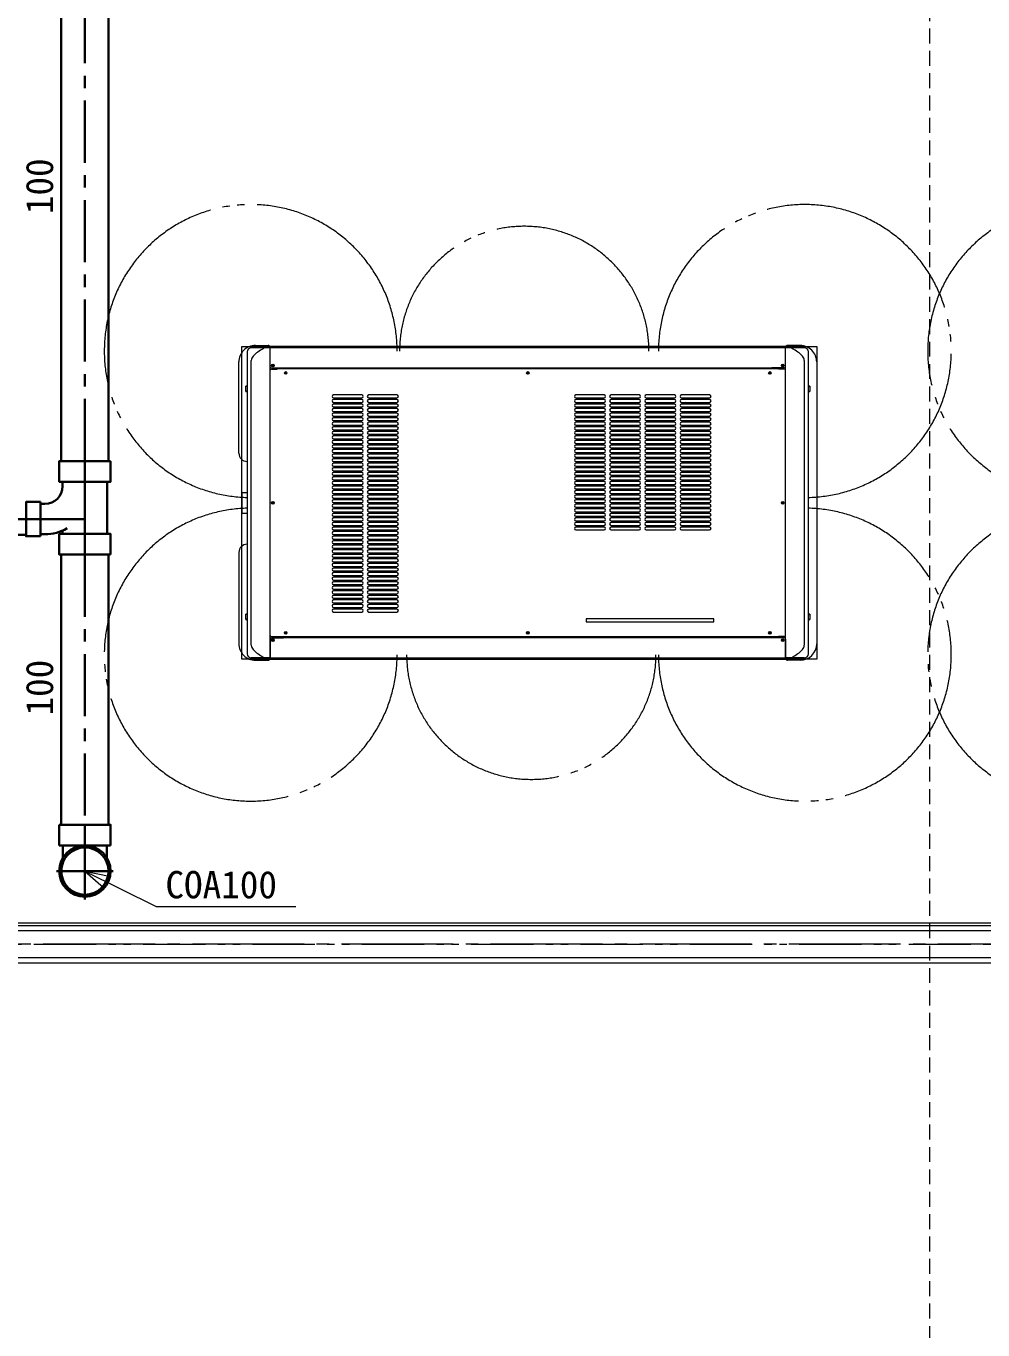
# Model space of a CAD drawing. Units: millimetres at full size, sheet at 1:30. Extents: x -16828 to 149130, y 47892 to 100313.
# Drawn here: x 21828 to 24139, y 51814 to 54962 of the extents above; entities that cross this region are included whole.
import ezdxf
from ezdxf.enums import TextEntityAlignment as Align

# ---------------------------------------------------------------- set-up
doc = ezdxf.new("R2010")
doc.units = ezdxf.units.MM
doc.header["$LTSCALE"] = 30
for name, pattern in [('CHAIN1', [8, 5, -1, 1, -1]), ('CHAIN2', [12, 9, -1, 1, -1]), ('DASHED1', [1.8, 1.2, -0.6]), ('DOUBLE_CHAIN1', [8.8, 5, -1, 0.6, -0.6, 0.6, -1]), ('LONG_DOUBLE_CHAIN', [21.8, 18, -1, 0.6, -0.6, 0.6, -1])]:
    doc.linetypes.add(name, pattern=pattern)
for name, color, linetype, lineweight in [('0-1', 7, 'Continuous', 15), ('2-2_間仕切り芯', 7, 'DOUBLE_CHAIN1', 15), ('2-3_間仕切り', 7, 'Continuous', 15), ('3-0_AIHO08-壁芯', 7, 'CHAIN2', 15), ('3-E_AIHO48-厨房機器既設品', 7, 'Continuous', 15), ('9-6_無題7', 7, 'Continuous', 15), ('9-9_配管－汚水１：硬質塩ビ管（ＤＶ）', 2, 'Continuous', 30)]:
    doc.layers.add(name, color=color, linetype=linetype, lineweight=lineweight)
doc.styles.add('ＭＳ ゴシック', font='')
doc.styles.get('ＭＳ ゴシック').set_extended_font_data('MS Gothic')

msp = doc.modelspace()

# ---------------------------------------------------------------- linework, layer by layer
at = {"layer": '0-1', "linetype": 'DASHED1'}
msp.add_line((24009.96, 55225.86), (24009.96, 51225.86), dxfattribs=at)
at = {"layer": '2-2_間仕切り芯'}
msp.add_line((-1120.67, 52745.86), (29227.98, 52745.86), dxfattribs=at)
at = {"layer": '2-3_間仕切り'}
for p, q in [((18554.96, 52790.86), (28214.96, 52790.86)), ((18560.96, 52796.86), (28208.96, 52796.86)), ((18542.46, 52778.36), (28227.46, 52778.36)), ((13539.96, 52713.36), (28292.46, 52713.36)), ((13539.96, 52700.86), (28304.96, 52700.86))]:
    msp.add_line(p, q, dxfattribs=at)
at = {"layer": '3-0_AIHO08-壁芯'}
msp.add_line((28259.96, 52745.86), (-115.04, 52745.86), dxfattribs=at)
at = {"layer": '3-E_AIHO48-厨房機器既設品'}
for p, q in [((22417.28, 54185.36), (22372.28, 54185.36)), ((22382.28, 54190.86), (22412.77, 54190.86)), ((22416.48, 54189.4), (22415.54, 54190.02)), ((22417.28, 54187.9), (22417.28, 54185.36)), ((23157.78, 54187.86), (22417.28, 54187.86)), ((22417.28, 54185.36), (22417.28, 53436.36)), ((22417.78, 54184.86), (22417.28, 54184.86)), ((22417.28, 54184.36), (22417.78, 54184.36)), ((22417.78, 54139.56), (22417.78, 54185.36)), ((23661.78, 54185.36), (22417.78, 54185.36)), ((23064.78, 54186.86), (23014.78, 54186.86)), ((23061.48, 54186.36), (23052.08, 54186.36)), ((23052.08, 54185.36), (23052.08, 54186.36)), ((23061.48, 54185.36), (23061.48, 54186.36)), ((23090.48, 54186.36), (23081.08, 54186.36)), ((23081.08, 54185.36), (23081.08, 54186.36)), ((23090.48, 54185.36), (23090.48, 54186.36)), ((23167.78, 54188.36), (23157.78, 54188.36)), ((23157.78, 54185.36), (23157.78, 54188.36)), ((23167.78, 54185.36), (23167.78, 54188.36)), ((23662.28, 54187.86), (23167.78, 54187.86)), ((23263.28, 54186.36), (23192.28, 54186.36)), ((23192.28, 54186.36), (23192.28, 54185.36)), ((23263.28, 54186.36), (23263.28, 54185.36)), ((23661.78, 54139.56), (23661.78, 54185.36)), ((23661.78, 54184.86), (23662.28, 54184.86)), ((23661.78, 54184.36), (23662.28, 54184.36)), ((23662.28, 54185.36), (23662.28, 54187.9)), ((23662.28, 53436.36), (23662.28, 54185.36)), ((23707.28, 54185.36), (23662.28, 54185.36)), ((23664.02, 54190.02), (23663.08, 54189.4)), ((23697.28, 54190.86), (23666.8, 54190.86)), ((23717.28, 53446.36), (23717.28, 54175.36)), ((22342.28, 53930.86), (22342.28, 54150.86)), ((22372.28, 53467.22), (22372.28, 54154.5)), ((22420.78, 54136.56), (22450.28, 54136.56)), ((22432.28, 54136.56), (22432.28, 54133.76)), ((23644.78, 54134.36), (22434.78, 54134.36)), ((22434.78, 54134.36), (22434.78, 54133.76)), ((22450.28, 54134.36), (22450.28, 54136.56)), ((23629.28, 54135.76), (22450.28, 54135.76)), ((23658.78, 54136.56), (23629.28, 54136.56)), ((23629.28, 54134.36), (23629.28, 54136.56)), ((23644.78, 54134.36), (23644.78, 54133.76)), ((23647.28, 54133.76), (23647.28, 54136.56)), ((23707.28, 54154.5), (23707.28, 53467.22)), ((23737.28, 54150.86), (23737.28, 53470.86)), ((22417.28, 54119.61), (22417.78, 54119.61)), ((22417.78, 53490.96), (22417.78, 54130.76)), ((22420.78, 54133.76), (22434.78, 54133.76)), ((23658.78, 54133.76), (23644.78, 54133.76)), ((23661.78, 53490.96), (23661.78, 54130.76)), ((23662.28, 54119.61), (23661.78, 54119.61)), ((22362.28, 54093.67), (22359.08, 54092.81)), ((22359.08, 54079.31), (22359.08, 54092.81)), ((22362.28, 54092.17), (22359.08, 54090.83)), ((22362.28, 54079.95), (22359.08, 54081.29)), ((22359.08, 54079.31), (22362.28, 54078.45)), ((22417.28, 54099.61), (22417.78, 54099.61)), ((22638.78, 54071.36), (22570.78, 54071.36)), ((22723.78, 54071.36), (22655.78, 54071.36)), ((23223.78, 54071.36), (23155.78, 54071.36)), ((23308.78, 54071.36), (23240.78, 54071.36)), ((23393.78, 54071.36), (23325.78, 54071.36)), ((23478.78, 54071.36), (23410.78, 54071.36)), ((23662.28, 54099.61), (23661.78, 54099.61)), ((23720.48, 54092.81), (23717.28, 54093.67)), ((23717.28, 54092.17), (23720.48, 54090.83)), ((23717.28, 54079.95), (23720.48, 54081.29)), ((23717.28, 54078.45), (23720.48, 54079.31)), ((23720.48, 54092.81), (23720.48, 54079.31)), ((22570.78, 54064.36), (22638.78, 54064.36)), ((22638.78, 54060.36), (22570.78, 54060.36)), ((22570.78, 54053.36), (22638.78, 54053.36)), ((22638.78, 54049.36), (22570.78, 54049.36)), ((22570.78, 54042.36), (22638.78, 54042.36)), ((22655.78, 54064.36), (22723.78, 54064.36)), ((22723.78, 54060.36), (22655.78, 54060.36)), ((22655.78, 54053.36), (22723.78, 54053.36)), ((22723.78, 54049.36), (22655.78, 54049.36)), ((22655.78, 54042.36), (22723.78, 54042.36)), ((23155.78, 54064.36), (23223.78, 54064.36)), ((23223.78, 54060.36), (23155.78, 54060.36)), ((23155.78, 54053.36), (23223.78, 54053.36)), ((23223.78, 54049.36), (23155.78, 54049.36)), ((23155.78, 54042.36), (23223.78, 54042.36)), ((23240.78, 54064.36), (23308.78, 54064.36)), ((23308.78, 54060.36), (23240.78, 54060.36)), ((23240.78, 54053.36), (23308.78, 54053.36)), ((23308.78, 54049.36), (23240.78, 54049.36)), ((23240.78, 54042.36), (23308.78, 54042.36)), ((23325.78, 54064.36), (23393.78, 54064.36)), ((23393.78, 54060.36), (23325.78, 54060.36)), ((23325.78, 54053.36), (23393.78, 54053.36)), ((23393.78, 54049.36), (23325.78, 54049.36)), ((23325.78, 54042.36), (23393.78, 54042.36)), ((23410.78, 54064.36), (23478.78, 54064.36)), ((23478.78, 54060.36), (23410.78, 54060.36)), ((23410.78, 54053.36), (23478.78, 54053.36)), ((23478.78, 54049.36), (23410.78, 54049.36)), ((23410.78, 54042.36), (23478.78, 54042.36)), ((23420.78, 54056.26), (23420.68, 54056.26)), ((22638.78, 54038.36), (22570.78, 54038.36)), ((22570.78, 54031.36), (22638.78, 54031.36)), ((22638.78, 54027.36), (22570.78, 54027.36)), ((22570.78, 54020.36), (22638.78, 54020.36)), ((22638.78, 54016.36), (22570.78, 54016.36)), ((22570.78, 54009.36), (22638.78, 54009.36)), ((22723.78, 54038.36), (22655.78, 54038.36)), ((22655.78, 54031.36), (22723.78, 54031.36)), ((22723.78, 54027.36), (22655.78, 54027.36)), ((22655.78, 54020.36), (22723.78, 54020.36)), ((22723.78, 54016.36), (22655.78, 54016.36)), ((22655.78, 54009.36), (22723.78, 54009.36)), ((23223.78, 54038.36), (23155.78, 54038.36)), ((23155.78, 54031.36), (23223.78, 54031.36)), ((23223.78, 54027.36), (23155.78, 54027.36)), ((23155.78, 54020.36), (23223.78, 54020.36)), ((23223.78, 54016.36), (23155.78, 54016.36)), ((23155.78, 54009.36), (23223.78, 54009.36)), ((23308.78, 54038.36), (23240.78, 54038.36)), ((23240.78, 54031.36), (23308.78, 54031.36)), ((23308.78, 54027.36), (23240.78, 54027.36)), ((23240.78, 54020.36), (23308.78, 54020.36)), ((23308.78, 54016.36), (23240.78, 54016.36)), ((23240.78, 54009.36), (23308.78, 54009.36)), ((23393.78, 54038.36), (23325.78, 54038.36)), ((23325.78, 54031.36), (23393.78, 54031.36)), ((23393.78, 54027.36), (23325.78, 54027.36)), ((23325.78, 54020.36), (23393.78, 54020.36)), ((23393.78, 54016.36), (23325.78, 54016.36)), ((23325.78, 54009.36), (23393.78, 54009.36)), ((23478.78, 54038.36), (23410.78, 54038.36)), ((23410.78, 54031.36), (23478.78, 54031.36)), ((23478.78, 54027.36), (23410.78, 54027.36)), ((23410.78, 54020.36), (23478.78, 54020.36)), ((23478.78, 54016.36), (23410.78, 54016.36)), ((23410.78, 54009.36), (23478.78, 54009.36)), ((22638.78, 54005.36), (22570.78, 54005.36)), ((22570.78, 53998.36), (22638.78, 53998.36)), ((22638.78, 53994.36), (22570.78, 53994.36)), ((22570.78, 53987.36), (22638.78, 53987.36)), ((22638.78, 53983.36), (22570.78, 53983.36)), ((22723.78, 54005.36), (22655.78, 54005.36)), ((22655.78, 53998.36), (22723.78, 53998.36)), ((22723.78, 53994.36), (22655.78, 53994.36)), ((22655.78, 53987.36), (22723.78, 53987.36)), ((22723.78, 53983.36), (22655.78, 53983.36)), ((23223.78, 54005.36), (23155.78, 54005.36)), ((23155.78, 53998.36), (23223.78, 53998.36)), ((23223.78, 53994.36), (23155.78, 53994.36)), ((23155.78, 53987.36), (23223.78, 53987.36)), ((23223.78, 53983.36), (23155.78, 53983.36)), ((23308.78, 54005.36), (23240.78, 54005.36)), ((23240.78, 53998.36), (23308.78, 53998.36)), ((23308.78, 53994.36), (23240.78, 53994.36)), ((23240.78, 53987.36), (23308.78, 53987.36)), ((23308.78, 53983.36), (23240.78, 53983.36)), ((23393.78, 54005.36), (23325.78, 54005.36)), ((23325.78, 53998.36), (23393.78, 53998.36)), ((23393.78, 53994.36), (23325.78, 53994.36)), ((23325.78, 53987.36), (23393.78, 53987.36)), ((23393.78, 53983.36), (23325.78, 53983.36)), ((23478.78, 54005.36), (23410.78, 54005.36)), ((23410.78, 53998.36), (23478.78, 53998.36)), ((23478.78, 53994.36), (23410.78, 53994.36)), ((23410.78, 53987.36), (23478.78, 53987.36)), ((23478.78, 53983.36), (23410.78, 53983.36)), ((22570.78, 53976.36), (22638.78, 53976.36)), ((22638.78, 53972.36), (22570.78, 53972.36)), ((22570.78, 53965.36), (22638.78, 53965.36)), ((22638.78, 53961.36), (22570.78, 53961.36)), ((22570.78, 53954.36), (22638.78, 53954.36)), ((22638.78, 53950.36), (22570.78, 53950.36)), ((22655.78, 53976.36), (22723.78, 53976.36)), ((22723.78, 53972.36), (22655.78, 53972.36)), ((22655.78, 53965.36), (22723.78, 53965.36)), ((22723.78, 53961.36), (22655.78, 53961.36)), ((22655.78, 53954.36), (22723.78, 53954.36)), ((22723.78, 53950.36), (22655.78, 53950.36)), ((23155.78, 53976.36), (23223.78, 53976.36)), ((23223.78, 53972.36), (23155.78, 53972.36)), ((23155.78, 53965.36), (23223.78, 53965.36)), ((23223.78, 53961.36), (23155.78, 53961.36)), ((23155.78, 53954.36), (23223.78, 53954.36)), ((23223.78, 53950.36), (23155.78, 53950.36)), ((23240.78, 53976.36), (23308.78, 53976.36)), ((23308.78, 53972.36), (23240.78, 53972.36)), ((23240.78, 53965.36), (23308.78, 53965.36)), ((23308.78, 53961.36), (23240.78, 53961.36)), ((23240.78, 53954.36), (23308.78, 53954.36)), ((23308.78, 53950.36), (23240.78, 53950.36)), ((23325.78, 53976.36), (23393.78, 53976.36)), ((23393.78, 53972.36), (23325.78, 53972.36)), ((23325.78, 53965.36), (23393.78, 53965.36)), ((23393.78, 53961.36), (23325.78, 53961.36)), ((23325.78, 53954.36), (23393.78, 53954.36)), ((23393.78, 53950.36), (23325.78, 53950.36)), ((23410.78, 53976.36), (23478.78, 53976.36)), ((23478.78, 53972.36), (23410.78, 53972.36)), ((23410.78, 53965.36), (23478.78, 53965.36)), ((23478.78, 53961.36), (23410.78, 53961.36)), ((23410.78, 53954.36), (23478.78, 53954.36)), ((23478.78, 53950.36), (23410.78, 53950.36)), ((22570.78, 53943.36), (22638.78, 53943.36)), ((22638.78, 53939.36), (22570.78, 53939.36)), ((22570.78, 53932.36), (22638.78, 53932.36)), ((22638.78, 53928.36), (22570.78, 53928.36)), ((22570.78, 53921.36), (22638.78, 53921.36)), ((22638.78, 53917.36), (22570.78, 53917.36)), ((22655.78, 53943.36), (22723.78, 53943.36)), ((22723.78, 53939.36), (22655.78, 53939.36)), ((22655.78, 53932.36), (22723.78, 53932.36)), ((22723.78, 53928.36), (22655.78, 53928.36)), ((22655.78, 53921.36), (22723.78, 53921.36)), ((22723.78, 53917.36), (22655.78, 53917.36)), ((23155.78, 53943.36), (23223.78, 53943.36)), ((23223.78, 53939.36), (23155.78, 53939.36)), ((23155.78, 53932.36), (23223.78, 53932.36)), ((23223.78, 53928.36), (23155.78, 53928.36)), ((23155.78, 53921.36), (23223.78, 53921.36)), ((23223.78, 53917.36), (23155.78, 53917.36)), ((23240.78, 53943.36), (23308.78, 53943.36)), ((23308.78, 53939.36), (23240.78, 53939.36)), ((23240.78, 53932.36), (23308.78, 53932.36)), ((23308.78, 53928.36), (23240.78, 53928.36)), ((23240.78, 53921.36), (23308.78, 53921.36)), ((23308.78, 53917.36), (23240.78, 53917.36)), ((23325.78, 53943.36), (23393.78, 53943.36)), ((23393.78, 53939.36), (23325.78, 53939.36)), ((23325.78, 53932.36), (23393.78, 53932.36)), ((23393.78, 53928.36), (23325.78, 53928.36)), ((23325.78, 53921.36), (23393.78, 53921.36)), ((23393.78, 53917.36), (23325.78, 53917.36)), ((23410.78, 53943.36), (23478.78, 53943.36)), ((23478.78, 53939.36), (23410.78, 53939.36)), ((23410.78, 53932.36), (23478.78, 53932.36)), ((23478.78, 53928.36), (23410.78, 53928.36)), ((23410.78, 53921.36), (23478.78, 53921.36)), ((23478.78, 53917.36), (23410.78, 53917.36)), ((22570.78, 53910.36), (22638.78, 53910.36)), ((22638.78, 53906.36), (22570.78, 53906.36)), ((22570.78, 53899.36), (22638.78, 53899.36)), ((22638.78, 53895.36), (22570.78, 53895.36)), ((22570.78, 53888.36), (22638.78, 53888.36)), ((22638.78, 53884.36), (22570.78, 53884.36)), ((22655.78, 53910.36), (22723.78, 53910.36)), ((22723.78, 53906.36), (22655.78, 53906.36)), ((22655.78, 53899.36), (22723.78, 53899.36)), ((22723.78, 53895.36), (22655.78, 53895.36)), ((22655.78, 53888.36), (22723.78, 53888.36)), ((22723.78, 53884.36), (22655.78, 53884.36)), ((23155.78, 53910.36), (23223.78, 53910.36)), ((23223.78, 53906.36), (23155.78, 53906.36)), ((23155.78, 53899.36), (23223.78, 53899.36)), ((23223.78, 53895.36), (23155.78, 53895.36)), ((23155.78, 53888.36), (23223.78, 53888.36)), ((23223.78, 53884.36), (23155.78, 53884.36)), ((23240.78, 53910.36), (23308.78, 53910.36)), ((23308.78, 53906.36), (23240.78, 53906.36)), ((23240.78, 53899.36), (23308.78, 53899.36)), ((23308.78, 53895.36), (23240.78, 53895.36)), ((23240.78, 53888.36), (23308.78, 53888.36)), ((23308.78, 53884.36), (23240.78, 53884.36)), ((23325.78, 53910.36), (23393.78, 53910.36)), ((23393.78, 53906.36), (23325.78, 53906.36)), ((23325.78, 53899.36), (23393.78, 53899.36)), ((23393.78, 53895.36), (23325.78, 53895.36)), ((23325.78, 53888.36), (23393.78, 53888.36)), ((23393.78, 53884.36), (23325.78, 53884.36)), ((23410.78, 53910.36), (23478.78, 53910.36)), ((23478.78, 53906.36), (23410.78, 53906.36)), ((23410.78, 53899.36), (23478.78, 53899.36)), ((23478.78, 53895.36), (23410.78, 53895.36)), ((23410.78, 53888.36), (23478.78, 53888.36)), ((23478.78, 53884.36), (23410.78, 53884.36)), ((22570.78, 53877.36), (22638.78, 53877.36)), ((22638.78, 53873.36), (22570.78, 53873.36)), ((22570.78, 53866.36), (22638.78, 53866.36)), ((22638.78, 53862.36), (22570.78, 53862.36)), ((22570.78, 53855.36), (22638.78, 53855.36)), ((22638.78, 53851.36), (22570.78, 53851.36)), ((22655.78, 53877.36), (22723.78, 53877.36)), ((22723.78, 53873.36), (22655.78, 53873.36)), ((22655.78, 53866.36), (22723.78, 53866.36)), ((22723.78, 53862.36), (22655.78, 53862.36)), ((22655.78, 53855.36), (22723.78, 53855.36)), ((22723.78, 53851.36), (22655.78, 53851.36)), ((23155.78, 53877.36), (23223.78, 53877.36)), ((23223.78, 53873.36), (23155.78, 53873.36)), ((23155.78, 53866.36), (23223.78, 53866.36)), ((23223.78, 53862.36), (23155.78, 53862.36)), ((23155.78, 53855.36), (23223.78, 53855.36)), ((23223.78, 53851.36), (23155.78, 53851.36)), ((23240.78, 53877.36), (23308.78, 53877.36)), ((23308.78, 53873.36), (23240.78, 53873.36)), ((23240.78, 53866.36), (23308.78, 53866.36)), ((23308.78, 53862.36), (23240.78, 53862.36)), ((23240.78, 53855.36), (23308.78, 53855.36)), ((23308.78, 53851.36), (23240.78, 53851.36)), ((23325.78, 53877.36), (23393.78, 53877.36)), ((23393.78, 53873.36), (23325.78, 53873.36)), ((23325.78, 53866.36), (23393.78, 53866.36)), ((23393.78, 53862.36), (23325.78, 53862.36)), ((23325.78, 53855.36), (23393.78, 53855.36)), ((23393.78, 53851.36), (23325.78, 53851.36)), ((23410.78, 53877.36), (23478.78, 53877.36)), ((23478.78, 53873.36), (23410.78, 53873.36)), ((23410.78, 53866.36), (23478.78, 53866.36)), ((23478.78, 53862.36), (23410.78, 53862.36)), ((23410.78, 53855.36), (23478.78, 53855.36)), ((23478.78, 53851.36), (23410.78, 53851.36)), ((22349.28, 53835.86), (22349.28, 53785.86)), ((22349.28, 53835.86), (22362.28, 53835.86)), ((22570.78, 53844.36), (22638.78, 53844.36)), ((22638.78, 53840.36), (22570.78, 53840.36)), ((22570.78, 53833.36), (22638.78, 53833.36)), ((22638.78, 53829.36), (22570.78, 53829.36)), ((22570.78, 53822.36), (22638.78, 53822.36)), ((22655.78, 53844.36), (22723.78, 53844.36)), ((22723.78, 53840.36), (22655.78, 53840.36)), ((22655.78, 53833.36), (22723.78, 53833.36)), ((22723.78, 53829.36), (22655.78, 53829.36)), ((22655.78, 53822.36), (22723.78, 53822.36)), ((23155.78, 53844.36), (23223.78, 53844.36)), ((23223.78, 53840.36), (23155.78, 53840.36)), ((23155.78, 53833.36), (23223.78, 53833.36)), ((23223.78, 53829.36), (23155.78, 53829.36)), ((23155.78, 53822.36), (23223.78, 53822.36)), ((23240.78, 53844.36), (23308.78, 53844.36)), ((23308.78, 53840.36), (23240.78, 53840.36)), ((23240.78, 53833.36), (23308.78, 53833.36)), ((23308.78, 53829.36), (23240.78, 53829.36)), ((23240.78, 53822.36), (23308.78, 53822.36)), ((23325.78, 53844.36), (23393.78, 53844.36)), ((23393.78, 53840.36), (23325.78, 53840.36)), ((23325.78, 53833.36), (23393.78, 53833.36)), ((23393.78, 53829.36), (23325.78, 53829.36)), ((23325.78, 53822.36), (23393.78, 53822.36)), ((23410.78, 53844.36), (23478.78, 53844.36)), ((23478.78, 53840.36), (23410.78, 53840.36)), ((23410.78, 53833.36), (23478.78, 53833.36)), ((23478.78, 53829.36), (23410.78, 53829.36)), ((23410.78, 53822.36), (23478.78, 53822.36)), ((22638.78, 53818.36), (22570.78, 53818.36)), ((22570.78, 53811.36), (22638.78, 53811.36)), ((22638.78, 53807.36), (22570.78, 53807.36)), ((22570.78, 53800.36), (22638.78, 53800.36)), ((22638.78, 53796.36), (22570.78, 53796.36)), ((22570.78, 53789.36), (22638.78, 53789.36)), ((22723.78, 53818.36), (22655.78, 53818.36)), ((22655.78, 53811.36), (22723.78, 53811.36)), ((22723.78, 53807.36), (22655.78, 53807.36)), ((22655.78, 53800.36), (22723.78, 53800.36)), ((22723.78, 53796.36), (22655.78, 53796.36)), ((22655.78, 53789.36), (22723.78, 53789.36)), ((23223.78, 53818.36), (23155.78, 53818.36)), ((23155.78, 53811.36), (23223.78, 53811.36)), ((23223.78, 53807.36), (23155.78, 53807.36)), ((23155.78, 53800.36), (23223.78, 53800.36)), ((23223.78, 53796.36), (23155.78, 53796.36)), ((23155.78, 53789.36), (23223.78, 53789.36)), ((23308.78, 53818.36), (23240.78, 53818.36)), ((23240.78, 53811.36), (23308.78, 53811.36)), ((23308.78, 53807.36), (23240.78, 53807.36)), ((23240.78, 53800.36), (23308.78, 53800.36)), ((23308.78, 53796.36), (23240.78, 53796.36)), ((23240.78, 53789.36), (23308.78, 53789.36)), ((23393.78, 53818.36), (23325.78, 53818.36)), ((23325.78, 53811.36), (23393.78, 53811.36)), ((23393.78, 53807.36), (23325.78, 53807.36)), ((23325.78, 53800.36), (23393.78, 53800.36)), ((23393.78, 53796.36), (23325.78, 53796.36)), ((23325.78, 53789.36), (23393.78, 53789.36)), ((23478.78, 53818.36), (23410.78, 53818.36)), ((23410.78, 53811.36), (23478.78, 53811.36)), ((23478.78, 53807.36), (23410.78, 53807.36)), ((23410.78, 53800.36), (23478.78, 53800.36)), ((23478.78, 53796.36), (23410.78, 53796.36)), ((23410.78, 53789.36), (23478.78, 53789.36)), ((22349.28, 53785.86), (22362.28, 53785.86)), ((22638.78, 53785.36), (22570.78, 53785.36)), ((22570.78, 53778.36), (22638.78, 53778.36)), ((22638.78, 53774.36), (22570.78, 53774.36)), ((22570.78, 53767.36), (22638.78, 53767.36)), ((22638.78, 53763.36), (22570.78, 53763.36)), ((22570.78, 53756.36), (22638.78, 53756.36)), ((22723.78, 53785.36), (22655.78, 53785.36)), ((22655.78, 53778.36), (22723.78, 53778.36)), ((22723.78, 53774.36), (22655.78, 53774.36)), ((22655.78, 53767.36), (22723.78, 53767.36)), ((22723.78, 53763.36), (22655.78, 53763.36)), ((22655.78, 53756.36), (22723.78, 53756.36)), ((23223.78, 53785.36), (23155.78, 53785.36)), ((23155.78, 53778.36), (23223.78, 53778.36)), ((23223.78, 53774.36), (23155.78, 53774.36)), ((23155.78, 53767.36), (23223.78, 53767.36)), ((23223.78, 53763.36), (23155.78, 53763.36)), ((23155.78, 53756.36), (23223.78, 53756.36)), ((23308.78, 53785.36), (23240.78, 53785.36)), ((23240.78, 53778.36), (23308.78, 53778.36)), ((23308.78, 53774.36), (23240.78, 53774.36)), ((23240.78, 53767.36), (23308.78, 53767.36)), ((23308.78, 53763.36), (23240.78, 53763.36)), ((23240.78, 53756.36), (23308.78, 53756.36)), ((23393.78, 53785.36), (23325.78, 53785.36)), ((23325.78, 53778.36), (23393.78, 53778.36)), ((23393.78, 53774.36), (23325.78, 53774.36)), ((23325.78, 53767.36), (23393.78, 53767.36)), ((23393.78, 53763.36), (23325.78, 53763.36)), ((23325.78, 53756.36), (23393.78, 53756.36)), ((23478.78, 53785.36), (23410.78, 53785.36)), ((23410.78, 53778.36), (23478.78, 53778.36)), ((23478.78, 53774.36), (23410.78, 53774.36)), ((23410.78, 53767.36), (23478.78, 53767.36)), ((23478.78, 53763.36), (23410.78, 53763.36)), ((23410.78, 53756.36), (23478.78, 53756.36)), ((22638.78, 53752.36), (22570.78, 53752.36)), ((22570.78, 53745.36), (22638.78, 53745.36)), ((22638.78, 53741.36), (22570.78, 53741.36)), ((22570.78, 53734.36), (22638.78, 53734.36)), ((22638.78, 53730.36), (22570.78, 53730.36)), ((22723.78, 53752.36), (22655.78, 53752.36)), ((22655.78, 53745.36), (22723.78, 53745.36)), ((22723.78, 53741.36), (22655.78, 53741.36)), ((22655.78, 53734.36), (22723.78, 53734.36)), ((22723.78, 53730.36), (22655.78, 53730.36)), ((23223.78, 53752.36), (23155.78, 53752.36)), ((23155.78, 53745.36), (23223.78, 53745.36)), ((23308.78, 53752.36), (23240.78, 53752.36)), ((23240.78, 53745.36), (23308.78, 53745.36)), ((23393.78, 53752.36), (23325.78, 53752.36)), ((23325.78, 53745.36), (23393.78, 53745.36)), ((23478.78, 53752.36), (23410.78, 53752.36)), ((23410.78, 53745.36), (23478.78, 53745.36)), ((22570.78, 53723.36), (22638.78, 53723.36)), ((22638.78, 53719.36), (22570.78, 53719.36)), ((22570.78, 53712.36), (22638.78, 53712.36)), ((22638.78, 53708.36), (22570.78, 53708.36)), ((22570.78, 53701.36), (22638.78, 53701.36)), ((22638.78, 53697.36), (22570.78, 53697.36)), ((22655.78, 53723.36), (22723.78, 53723.36)), ((22723.78, 53719.36), (22655.78, 53719.36)), ((22655.78, 53712.36), (22723.78, 53712.36)), ((22723.78, 53708.36), (22655.78, 53708.36)), ((22655.78, 53701.36), (22723.78, 53701.36)), ((22723.78, 53697.36), (22655.78, 53697.36)), ((22342.28, 53690.86), (22342.28, 53470.86)), ((22570.78, 53690.36), (22638.78, 53690.36)), ((22638.78, 53686.36), (22570.78, 53686.36)), ((22570.78, 53679.36), (22638.78, 53679.36)), ((22638.78, 53675.36), (22570.78, 53675.36)), ((22570.78, 53668.36), (22638.78, 53668.36)), ((22638.78, 53664.36), (22570.78, 53664.36)), ((22655.78, 53690.36), (22723.78, 53690.36)), ((22723.78, 53686.36), (22655.78, 53686.36)), ((22655.78, 53679.36), (22723.78, 53679.36)), ((22723.78, 53675.36), (22655.78, 53675.36)), ((22655.78, 53668.36), (22723.78, 53668.36)), ((22723.78, 53664.36), (22655.78, 53664.36)), ((22570.78, 53657.36), (22638.78, 53657.36)), ((22638.78, 53653.36), (22570.78, 53653.36)), ((22570.78, 53646.36), (22638.78, 53646.36)), ((22638.78, 53642.36), (22570.78, 53642.36)), ((22570.78, 53635.36), (22638.78, 53635.36)), ((22638.78, 53631.36), (22570.78, 53631.36)), ((22655.78, 53657.36), (22723.78, 53657.36)), ((22723.78, 53653.36), (22655.78, 53653.36)), ((22655.78, 53646.36), (22723.78, 53646.36)), ((22723.78, 53642.36), (22655.78, 53642.36)), ((22655.78, 53635.36), (22723.78, 53635.36)), ((22723.78, 53631.36), (22655.78, 53631.36)), ((22570.78, 53624.36), (22638.78, 53624.36)), ((22638.78, 53620.36), (22570.78, 53620.36)), ((22570.78, 53613.36), (22638.78, 53613.36)), ((22638.78, 53609.36), (22570.78, 53609.36)), ((22570.78, 53602.36), (22638.78, 53602.36)), ((22655.78, 53624.36), (22723.78, 53624.36)), ((22723.78, 53620.36), (22655.78, 53620.36)), ((22655.78, 53613.36), (22723.78, 53613.36)), ((22723.78, 53609.36), (22655.78, 53609.36)), ((22655.78, 53602.36), (22723.78, 53602.36)), ((22638.78, 53598.36), (22570.78, 53598.36)), ((22570.78, 53591.36), (22638.78, 53591.36)), ((22638.78, 53587.36), (22570.78, 53587.36)), ((22570.78, 53580.36), (22638.78, 53580.36)), ((22638.78, 53576.36), (22570.78, 53576.36)), ((22570.78, 53569.36), (22638.78, 53569.36)), ((22723.78, 53598.36), (22655.78, 53598.36)), ((22655.78, 53591.36), (22723.78, 53591.36)), ((22723.78, 53587.36), (22655.78, 53587.36)), ((22655.78, 53580.36), (22723.78, 53580.36)), ((22723.78, 53576.36), (22655.78, 53576.36)), ((22655.78, 53569.36), (22723.78, 53569.36)), ((22362.28, 53543.27), (22359.08, 53542.41)), ((22359.08, 53528.91), (22359.08, 53542.41)), ((22362.28, 53541.77), (22359.08, 53540.43)), ((22638.78, 53565.36), (22570.78, 53565.36)), ((22570.78, 53558.36), (22638.78, 53558.36)), ((22638.78, 53554.36), (22570.78, 53554.36)), ((22570.78, 53547.36), (22638.78, 53547.36)), ((22723.78, 53565.36), (22655.78, 53565.36)), ((22655.78, 53558.36), (22723.78, 53558.36)), ((22723.78, 53554.36), (22655.78, 53554.36)), ((22655.78, 53547.36), (22723.78, 53547.36)), ((23720.48, 53542.41), (23717.28, 53543.27)), ((23717.28, 53541.77), (23720.48, 53540.43)), ((23720.48, 53542.41), (23720.48, 53528.91)), ((22362.28, 53529.55), (22359.08, 53530.89)), ((22359.08, 53528.91), (22362.28, 53528.05)), ((22417.28, 53522.11), (22417.78, 53522.11)), ((23180.78, 53530.86), (23180.78, 53523.86)), ((23488.78, 53530.86), (23180.78, 53530.86)), ((23180.78, 53523.86), (23488.78, 53523.86)), ((23488.78, 53523.86), (23488.78, 53530.86)), ((23662.28, 53522.11), (23661.78, 53522.11)), ((23717.28, 53529.55), (23720.48, 53530.89)), ((23717.28, 53528.05), (23720.48, 53528.91)), ((22417.28, 53502.11), (22417.78, 53502.11)), ((22417.78, 53482.16), (22417.78, 53436.36)), ((22420.78, 53487.96), (22434.78, 53487.96)), ((22420.78, 53485.16), (22450.28, 53485.16)), ((22432.28, 53487.96), (22432.28, 53485.16)), ((22434.78, 53487.36), (22434.78, 53487.96)), ((23644.78, 53487.36), (22434.78, 53487.36)), ((22450.28, 53487.36), (22450.28, 53485.16)), ((22450.28, 53485.96), (23629.28, 53485.96)), ((23629.28, 53487.36), (23629.28, 53485.16)), ((23658.78, 53485.16), (23629.28, 53485.16)), ((23658.78, 53487.96), (23644.78, 53487.96)), ((23644.78, 53487.36), (23644.78, 53487.96)), ((23647.28, 53485.16), (23647.28, 53487.96)), ((23662.28, 53502.11), (23661.78, 53502.11)), ((23661.78, 53482.16), (23661.78, 53436.36)), ((22417.28, 53436.36), (22372.28, 53436.36)), ((22382.28, 53430.86), (22412.77, 53430.86)), ((22416.48, 53432.33), (22415.54, 53431.7)), ((22417.78, 53437.36), (22417.28, 53437.36)), ((22417.78, 53436.86), (22417.28, 53436.86)), ((22417.28, 53436.36), (22417.28, 53433.82)), ((22417.28, 53433.86), (23662.28, 53433.86)), ((22417.78, 53436.36), (23661.78, 53436.36)), ((23014.78, 53434.86), (23064.78, 53434.86)), ((23661.78, 53437.36), (23662.28, 53437.36)), ((23661.78, 53436.86), (23662.28, 53436.86)), ((23707.28, 53436.36), (23662.28, 53436.36)), ((23662.28, 53436.36), (23662.28, 53433.86)), ((23662.28, 53433.82), (23662.28, 53433.86)), ((23664.02, 53431.7), (23663.08, 53432.33)), ((23697.4, 53430.86), (23666.8, 53430.86))]:
    msp.add_line(p, q, dxfattribs=at)
msp.add_lwpolyline([(22349.28, 54187.87), (23737.28, 54187.85), (23737.28, 53433.85), (22349.28, 53433.87)], close=True, dxfattribs=at)
msp.add_lwpolyline([(22362.28, 54175.36), (22362.28, 53910.86), (22362.28, 53835.86), (22362.28, 53785.86), (22362.28, 53710.86), (22362.28, 53446.36)], dxfattribs=at)
for centre, radius in [((22424.28, 54142.36), 3), ((22424.28, 54142.36), 1.6), ((23655.28, 54142.36), 3), ((23655.28, 54142.36), 1.6), ((22455.28, 54124.56), 3), ((22455.28, 54124.56), 1.6), ((23039.78, 54124.56), 3), ((23039.78, 54124.56), 1.6), ((23624.28, 54124.56), 3), ((23624.28, 54124.56), 1.6), ((22424.28, 53810.86), 3), ((22424.28, 53810.86), 1.6), ((23655.28, 53810.86), 3), ((23655.28, 53810.86), 1.6), ((22424.28, 53479.36), 3), ((22424.28, 53479.36), 1.6), ((22455.28, 53497.16), 3), ((22455.28, 53497.16), 1.6), ((23039.78, 53497.16), 3), ((23039.78, 53497.16), 1.6), ((23624.28, 53497.16), 3), ((23624.28, 53497.16), 1.6), ((23655.28, 53479.36), 3), ((23655.28, 53479.36), 1.6)]:
    msp.add_circle(centre, radius, dxfattribs=at)
at = {"layer": '3-E_AIHO48-厨房機器既設品', "linetype": 'LONG_DOUBLE_CHAIN'}
for centre, radius, start, end in [((22370.78, 54177.36), 353.5, 0, 268.62217), ((23708.78, 54177.36), 353.5, 271.37783, 180), ((24358.78, 54177.36), 353.5, 0, 268.62217), ((23031.28, 54177.36), 301, 0, 180), ((22370.78, 53444.36), 353.5, 91.37783, 0), ((23708.78, 53444.36), 353.5, 180, 88.62217), ((24358.78, 53444.36), 353.5, 91.37783, 0), ((23048.28, 53444.36), 301, 180, 0)]:
    msp.add_arc(centre, radius, start, end, dxfattribs=at)
at = {"layer": '3-E_AIHO48-厨房機器既設品'}
for centre, radius, start, end in [((22382.28, 54150.86), 40, 89.99986, 180.00017), ((22372.28, 54175.36), 10, 90, 180), ((22447.86, 54094.88), 100, 118.23261, 135.45343), ((22410.02, 54165.36), 20, 90, 118.23245), ((22412.77, 54185.86), 5, 56.31003, 90), ((22415.48, 54187.9), 1.8, 0.00017, 56.31006), ((23014.78, 54161.86), 25, 90, 109.56084), ((23064.78, 54161.86), 25, 70.43916, 90), ((23664.08, 54187.9), 1.8, 123.69015, 180.00017), ((23666.8, 54185.86), 5, 90.0002, 123.69012), ((23669.55, 54165.36), 20, 61.76739, 90), ((23631.7, 54094.88), 100, 44.54657, 61.76742), ((23697.28, 54150.86), 40, 359.99987, 90.00001), ((23707.28, 54175.36), 10, 0, 90), ((22387.28, 54154.5), 15, 135.45343, 180), ((22420.78, 54139.56), 3, 180, 270), ((22424.28, 54142.36), 2, 75, 15), ((23655.28, 54142.36), 2, 75, 15), ((23658.78, 54139.56), 3, 270, 0), ((23692.28, 54154.5), 15, 0, 44.54657), ((22420.78, 54130.76), 3, 90, 180), ((22455.28, 54124.56), 2, 75, 15), ((23039.78, 54124.56), 2, 75, 15), ((23624.28, 54124.56), 2, 75, 15), ((23658.78, 54130.76), 3, 0, 90), ((22570.78, 54067.86), 3.5, 90, 270), ((22638.78, 54067.86), 3.5, 270, 90), ((22655.78, 54067.86), 3.5, 90, 270), ((22723.78, 54067.86), 3.5, 270, 90), ((23155.78, 54067.86), 3.5, 90, 270), ((23223.78, 54067.86), 3.5, 270, 90), ((23240.78, 54067.86), 3.5, 90, 270), ((23308.78, 54067.86), 3.5, 270, 90), ((23325.78, 54067.86), 3.5, 90, 270), ((23393.78, 54067.86), 3.5, 270, 90), ((23410.78, 54067.86), 3.5, 90, 270), ((23478.78, 54067.86), 3.5, 270, 90), ((22570.78, 54056.86), 3.5, 90, 270), ((22570.78, 54045.86), 3.5, 90, 270), ((22638.78, 54056.86), 3.5, 270, 90), ((22638.78, 54045.86), 3.5, 270, 90), ((22655.78, 54056.86), 3.5, 90, 270), ((22655.78, 54045.86), 3.5, 90, 270), ((22723.78, 54056.86), 3.5, 270, 90), ((22723.78, 54045.86), 3.5, 270, 90), ((23155.78, 54056.86), 3.5, 90, 270), ((23155.78, 54045.86), 3.5, 90, 270), ((23223.78, 54056.86), 3.5, 270, 90), ((23223.78, 54045.86), 3.5, 270, 90), ((23240.78, 54056.86), 3.5, 90, 270), ((23240.78, 54045.86), 3.5, 90, 270), ((23308.78, 54056.86), 3.5, 270, 90), ((23308.78, 54045.86), 3.5, 270, 90), ((23325.78, 54056.86), 3.5, 90, 270), ((23325.78, 54045.86), 3.5, 90, 270), ((23393.78, 54056.86), 3.5, 270, 90), ((23393.78, 54045.86), 3.5, 270, 90), ((23410.78, 54056.86), 3.5, 90, 270), ((23410.78, 54045.86), 3.5, 90, 270), ((23478.78, 54056.86), 3.5, 270, 90), ((23478.78, 54045.86), 3.5, 270, 90), ((22570.78, 54034.86), 3.5, 90, 270), ((22570.78, 54023.86), 3.5, 90, 270), ((22570.78, 54012.86), 3.5, 90, 270), ((22638.78, 54034.86), 3.5, 270, 90), ((22638.78, 54023.86), 3.5, 270, 90), ((22638.78, 54012.86), 3.5, 270, 90), ((22655.78, 54034.86), 3.5, 90, 270), ((22655.78, 54023.86), 3.5, 90, 270), ((22655.78, 54012.86), 3.5, 90, 270), ((22723.78, 54034.86), 3.5, 270, 90), ((22723.78, 54023.86), 3.5, 270, 90), ((22723.78, 54012.86), 3.5, 270, 90), ((23155.78, 54034.86), 3.5, 90, 270), ((23155.78, 54023.86), 3.5, 90, 270), ((23155.78, 54012.86), 3.5, 90, 270), ((23223.78, 54034.86), 3.5, 270, 90), ((23223.78, 54023.86), 3.5, 270, 90), ((23223.78, 54012.86), 3.5, 270, 90), ((23240.78, 54034.86), 3.5, 90, 270), ((23240.78, 54023.86), 3.5, 90, 270), ((23240.78, 54012.86), 3.5, 90, 270), ((23308.78, 54034.86), 3.5, 270, 90), ((23308.78, 54023.86), 3.5, 270, 90), ((23308.78, 54012.86), 3.5, 270, 90), ((23325.78, 54034.86), 3.5, 90, 270), ((23325.78, 54023.86), 3.5, 90, 270), ((23325.78, 54012.86), 3.5, 90, 270), ((23393.78, 54034.86), 3.5, 270, 90), ((23393.78, 54023.86), 3.5, 270, 90), ((23393.78, 54012.86), 3.5, 270, 90), ((23410.78, 54034.86), 3.5, 90, 270), ((23410.78, 54023.86), 3.5, 90, 270), ((23410.78, 54012.86), 3.5, 90, 270), ((23478.78, 54034.86), 3.5, 270, 90), ((23478.78, 54023.86), 3.5, 270, 90), ((23478.78, 54012.86), 3.5, 270, 90), ((22570.78, 54001.86), 3.5, 90, 270), ((22570.78, 53990.86), 3.5, 90, 270), ((22570.78, 53979.86), 3.5, 90, 270), ((22638.78, 54001.86), 3.5, 270, 90), ((22638.78, 53990.86), 3.5, 270, 90), ((22638.78, 53979.86), 3.5, 270, 90), ((22655.78, 54001.86), 3.5, 90, 270), ((22655.78, 53990.86), 3.5, 90, 270), ((22655.78, 53979.86), 3.5, 90, 270), ((22723.78, 54001.86), 3.5, 270, 90), ((22723.78, 53990.86), 3.5, 270, 90), ((22723.78, 53979.86), 3.5, 270, 90), ((23155.78, 54001.86), 3.5, 90, 270), ((23155.78, 53990.86), 3.5, 90, 270), ((23155.78, 53979.86), 3.5, 90, 270), ((23223.78, 54001.86), 3.5, 270, 90), ((23223.78, 53990.86), 3.5, 270, 90), ((23223.78, 53979.86), 3.5, 270, 90), ((23240.78, 54001.86), 3.5, 90, 270), ((23240.78, 53990.86), 3.5, 90, 270), ((23240.78, 53979.86), 3.5, 90, 270), ((23308.78, 54001.86), 3.5, 270, 90), ((23308.78, 53990.86), 3.5, 270, 90), ((23308.78, 53979.86), 3.5, 270, 90), ((23325.78, 54001.86), 3.5, 90, 270), ((23325.78, 53990.86), 3.5, 90, 270), ((23325.78, 53979.86), 3.5, 90, 270), ((23393.78, 54001.86), 3.5, 270, 90), ((23393.78, 53990.86), 3.5, 270, 90), ((23393.78, 53979.86), 3.5, 270, 90), ((23410.78, 54001.86), 3.5, 90, 270), ((23410.78, 53990.86), 3.5, 90, 270), ((23410.78, 53979.86), 3.5, 90, 270), ((23478.78, 54001.86), 3.5, 270, 90), ((23478.78, 53990.86), 3.5, 270, 90), ((23478.78, 53979.86), 3.5, 270, 90), ((22570.78, 53968.86), 3.5, 90, 270), ((22570.78, 53957.86), 3.5, 90, 270), ((22570.78, 53946.86), 3.5, 90, 270), ((22638.78, 53968.86), 3.5, 270, 90), ((22638.78, 53957.86), 3.5, 270, 90), ((22638.78, 53946.86), 3.5, 270, 90), ((22655.78, 53968.86), 3.5, 90, 270), ((22655.78, 53957.86), 3.5, 90, 270), ((22655.78, 53946.86), 3.5, 90, 270), ((22723.78, 53968.86), 3.5, 270, 90), ((22723.78, 53957.86), 3.5, 270, 90), ((22723.78, 53946.86), 3.5, 270, 90), ((23155.78, 53968.86), 3.5, 90, 270), ((23155.78, 53957.86), 3.5, 90, 270), ((23155.78, 53946.86), 3.5, 90, 270), ((23223.78, 53968.86), 3.5, 270, 90), ((23223.78, 53957.86), 3.5, 270, 90), ((23223.78, 53946.86), 3.5, 270, 90), ((23240.78, 53968.86), 3.5, 90, 270), ((23240.78, 53957.86), 3.5, 90, 270), ((23240.78, 53946.86), 3.5, 90, 270), ((23308.78, 53968.86), 3.5, 270, 90), ((23308.78, 53957.86), 3.5, 270, 90), ((23308.78, 53946.86), 3.5, 270, 90), ((23325.78, 53968.86), 3.5, 90, 270), ((23325.78, 53957.86), 3.5, 90, 270), ((23325.78, 53946.86), 3.5, 90, 270), ((23393.78, 53968.86), 3.5, 270, 90), ((23393.78, 53957.86), 3.5, 270, 90), ((23393.78, 53946.86), 3.5, 270, 90), ((23410.78, 53968.86), 3.5, 90, 270), ((23410.78, 53957.86), 3.5, 90, 270), ((23410.78, 53946.86), 3.5, 90, 270), ((23478.78, 53968.86), 3.5, 270, 90), ((23478.78, 53957.86), 3.5, 270, 90), ((23478.78, 53946.86), 3.5, 270, 90), ((22362.28, 53930.86), 20, 180, 270), ((22570.78, 53935.86), 3.5, 90, 270), ((22570.78, 53924.86), 3.5, 90, 270), ((22570.78, 53913.86), 3.5, 90, 270), ((22638.78, 53935.86), 3.5, 270, 90), ((22638.78, 53924.86), 3.5, 270, 90), ((22638.78, 53913.86), 3.5, 270, 90), ((22655.78, 53935.86), 3.5, 90, 270), ((22655.78, 53924.86), 3.5, 90, 270), ((22655.78, 53913.86), 3.5, 90, 270), ((22723.78, 53935.86), 3.5, 270, 90), ((22723.78, 53924.86), 3.5, 270, 90), ((22723.78, 53913.86), 3.5, 270, 90), ((23155.78, 53935.86), 3.5, 90, 270), ((23155.78, 53924.86), 3.5, 90, 270), ((23155.78, 53913.86), 3.5, 90, 270), ((23223.78, 53935.86), 3.5, 270, 90), ((23223.78, 53924.86), 3.5, 270, 90), ((23223.78, 53913.86), 3.5, 270, 90), ((23240.78, 53935.86), 3.5, 90, 270), ((23240.78, 53924.86), 3.5, 90, 270), ((23240.78, 53913.86), 3.5, 90, 270), ((23308.78, 53935.86), 3.5, 270, 90), ((23308.78, 53924.86), 3.5, 270, 90), ((23308.78, 53913.86), 3.5, 270, 90), ((23325.78, 53935.86), 3.5, 90, 270), ((23325.78, 53924.86), 3.5, 90, 270), ((23325.78, 53913.86), 3.5, 90, 270), ((23393.78, 53935.86), 3.5, 270, 90), ((23393.78, 53924.86), 3.5, 270, 90), ((23393.78, 53913.86), 3.5, 270, 90), ((23410.78, 53935.86), 3.5, 90, 270), ((23410.78, 53924.86), 3.5, 90, 270), ((23410.78, 53913.86), 3.5, 90, 270), ((23478.78, 53935.86), 3.5, 270, 90), ((23478.78, 53924.86), 3.5, 270, 90), ((23478.78, 53913.86), 3.5, 270, 90), ((22570.78, 53902.86), 3.5, 90, 270), ((22570.78, 53891.86), 3.5, 90, 270), ((22570.78, 53880.86), 3.5, 90, 270), ((22638.78, 53902.86), 3.5, 270, 90), ((22638.78, 53891.86), 3.5, 270, 90), ((22638.78, 53880.86), 3.5, 270, 90), ((22655.78, 53902.86), 3.5, 90, 270), ((22655.78, 53891.86), 3.5, 90, 270), ((22655.78, 53880.86), 3.5, 90, 270), ((22723.78, 53902.86), 3.5, 270, 90), ((22723.78, 53891.86), 3.5, 270, 90), ((22723.78, 53880.86), 3.5, 270, 90), ((23155.78, 53902.86), 3.5, 90, 270), ((23155.78, 53891.86), 3.5, 90, 270), ((23155.78, 53880.86), 3.5, 90, 270), ((23223.78, 53902.86), 3.5, 270, 90), ((23223.78, 53891.86), 3.5, 270, 90), ((23223.78, 53880.86), 3.5, 270, 90), ((23240.78, 53902.86), 3.5, 90, 270), ((23240.78, 53891.86), 3.5, 90, 270), ((23240.78, 53880.86), 3.5, 90, 270), ((23308.78, 53902.86), 3.5, 270, 90), ((23308.78, 53891.86), 3.5, 270, 90), ((23308.78, 53880.86), 3.5, 270, 90), ((23325.78, 53902.86), 3.5, 90, 270), ((23325.78, 53891.86), 3.5, 90, 270), ((23325.78, 53880.86), 3.5, 90, 270), ((23393.78, 53902.86), 3.5, 270, 90), ((23393.78, 53891.86), 3.5, 270, 90), ((23393.78, 53880.86), 3.5, 270, 90), ((23410.78, 53902.86), 3.5, 90, 270), ((23410.78, 53891.86), 3.5, 90, 270), ((23410.78, 53880.86), 3.5, 90, 270), ((23478.78, 53902.86), 3.5, 270, 90), ((23478.78, 53891.86), 3.5, 270, 90), ((23478.78, 53880.86), 3.5, 270, 90), ((22570.78, 53869.86), 3.5, 90, 270), ((22570.78, 53858.86), 3.5, 90, 270), ((22570.78, 53847.86), 3.5, 90, 270), ((22638.78, 53869.86), 3.5, 270, 90), ((22638.78, 53858.86), 3.5, 270, 90), ((22638.78, 53847.86), 3.5, 270, 90), ((22655.78, 53869.86), 3.5, 90, 270), ((22655.78, 53858.86), 3.5, 90, 270), ((22655.78, 53847.86), 3.5, 90, 270), ((22723.78, 53869.86), 3.5, 270, 90), ((22723.78, 53858.86), 3.5, 270, 90), ((22723.78, 53847.86), 3.5, 270, 90), ((23155.78, 53869.86), 3.5, 90, 270), ((23155.78, 53858.86), 3.5, 90, 270), ((23155.78, 53847.86), 3.5, 90, 270), ((23223.78, 53869.86), 3.5, 270, 90), ((23223.78, 53858.86), 3.5, 270, 90), ((23223.78, 53847.86), 3.5, 270, 90), ((23240.78, 53869.86), 3.5, 90, 270), ((23240.78, 53858.86), 3.5, 90, 270), ((23240.78, 53847.86), 3.5, 90, 270), ((23308.78, 53869.86), 3.5, 270, 90), ((23308.78, 53858.86), 3.5, 270, 90), ((23308.78, 53847.86), 3.5, 270, 90), ((23325.78, 53869.86), 3.5, 90, 270), ((23325.78, 53858.86), 3.5, 90, 270), ((23325.78, 53847.86), 3.5, 90, 270), ((23393.78, 53869.86), 3.5, 270, 90), ((23393.78, 53858.86), 3.5, 270, 90), ((23393.78, 53847.86), 3.5, 270, 90), ((23410.78, 53869.86), 3.5, 90, 270), ((23410.78, 53858.86), 3.5, 90, 270), ((23410.78, 53847.86), 3.5, 90, 270), ((23478.78, 53869.86), 3.5, 270, 90), ((23478.78, 53858.86), 3.5, 270, 90), ((23478.78, 53847.86), 3.5, 270, 90), ((22570.78, 53836.86), 3.5, 90, 270), ((22570.78, 53825.86), 3.5, 90, 270), ((22638.78, 53836.86), 3.5, 270, 90), ((22638.78, 53825.86), 3.5, 270, 90), ((22655.78, 53836.86), 3.5, 90, 270), ((22655.78, 53825.86), 3.5, 90, 270), ((22723.78, 53836.86), 3.5, 270, 90), ((22723.78, 53825.86), 3.5, 270, 90), ((23155.78, 53836.86), 3.5, 90, 270), ((23155.78, 53825.86), 3.5, 90, 270), ((23223.78, 53836.86), 3.5, 270, 90), ((23223.78, 53825.86), 3.5, 270, 90), ((23240.78, 53836.86), 3.5, 90, 270), ((23240.78, 53825.86), 3.5, 90, 270), ((23308.78, 53836.86), 3.5, 270, 90), ((23308.78, 53825.86), 3.5, 270, 90), ((23325.78, 53836.86), 3.5, 90, 270), ((23325.78, 53825.86), 3.5, 90, 270), ((23393.78, 53836.86), 3.5, 270, 90), ((23393.78, 53825.86), 3.5, 270, 90), ((23410.78, 53836.86), 3.5, 90, 270), ((23410.78, 53825.86), 3.5, 90, 270), ((23478.78, 53836.86), 3.5, 270, 90), ((23478.78, 53825.86), 3.5, 270, 90), ((22424.28, 53810.86), 2, 75, 15), ((22570.78, 53814.86), 3.5, 90, 270), ((22570.78, 53803.86), 3.5, 90, 270), ((22570.78, 53792.86), 3.5, 90, 270), ((22638.78, 53814.86), 3.5, 270, 90), ((22638.78, 53803.86), 3.5, 270, 90), ((22638.78, 53792.86), 3.5, 270, 90), ((22655.78, 53814.86), 3.5, 90, 270), ((22655.78, 53803.86), 3.5, 90, 270), ((22655.78, 53792.86), 3.5, 90, 270), ((22723.78, 53814.86), 3.5, 270, 90), ((22723.78, 53803.86), 3.5, 270, 90), ((22723.78, 53792.86), 3.5, 270, 90), ((23155.78, 53814.86), 3.5, 90, 270), ((23155.78, 53803.86), 3.5, 90, 270), ((23155.78, 53792.86), 3.5, 90, 270), ((23223.78, 53814.86), 3.5, 270, 90), ((23223.78, 53803.86), 3.5, 270, 90), ((23223.78, 53792.86), 3.5, 270, 90), ((23240.78, 53814.86), 3.5, 90, 270), ((23240.78, 53803.86), 3.5, 90, 270), ((23240.78, 53792.86), 3.5, 90, 270), ((23308.78, 53814.86), 3.5, 270, 90), ((23308.78, 53803.86), 3.5, 270, 90), ((23308.78, 53792.86), 3.5, 270, 90), ((23325.78, 53814.86), 3.5, 90, 270), ((23325.78, 53803.86), 3.5, 90, 270), ((23325.78, 53792.86), 3.5, 90, 270), ((23393.78, 53814.86), 3.5, 270, 90), ((23393.78, 53803.86), 3.5, 270, 90), ((23393.78, 53792.86), 3.5, 270, 90), ((23410.78, 53814.86), 3.5, 90, 270), ((23410.78, 53803.86), 3.5, 90, 270), ((23410.78, 53792.86), 3.5, 90, 270), ((23478.78, 53814.86), 3.5, 270, 90), ((23478.78, 53803.86), 3.5, 270, 90), ((23478.78, 53792.86), 3.5, 270, 90), ((23655.28, 53810.86), 2, 75, 15), ((22570.78, 53781.86), 3.5, 90, 270), ((22570.78, 53770.86), 3.5, 90, 270), ((22570.78, 53759.86), 3.5, 90, 270), ((22638.78, 53781.86), 3.5, 270, 90), ((22638.78, 53770.86), 3.5, 270, 90), ((22638.78, 53759.86), 3.5, 270, 90), ((22655.78, 53781.86), 3.5, 90, 270), ((22655.78, 53770.86), 3.5, 90, 270), ((22655.78, 53759.86), 3.5, 90, 270), ((22723.78, 53781.86), 3.5, 270, 90), ((22723.78, 53770.86), 3.5, 270, 90), ((22723.78, 53759.86), 3.5, 270, 90), ((23155.78, 53781.86), 3.5, 90, 270), ((23155.78, 53770.86), 3.5, 90, 270), ((23155.78, 53759.86), 3.5, 90, 270), ((23223.78, 53781.86), 3.5, 270, 90), ((23223.78, 53770.86), 3.5, 270, 90), ((23223.78, 53759.86), 3.5, 270, 90), ((23240.78, 53781.86), 3.5, 90, 270), ((23240.78, 53770.86), 3.5, 90, 270), ((23240.78, 53759.86), 3.5, 90, 270), ((23308.78, 53781.86), 3.5, 270, 90), ((23308.78, 53770.86), 3.5, 270, 90), ((23308.78, 53759.86), 3.5, 270, 90), ((23325.78, 53781.86), 3.5, 90, 270), ((23325.78, 53770.86), 3.5, 90, 270), ((23325.78, 53759.86), 3.5, 90, 270), ((23393.78, 53781.86), 3.5, 270, 90), ((23393.78, 53770.86), 3.5, 270, 90), ((23393.78, 53759.86), 3.5, 270, 90), ((23410.78, 53781.86), 3.5, 90, 270), ((23410.78, 53770.86), 3.5, 90, 270), ((23410.78, 53759.86), 3.5, 90, 270), ((23478.78, 53781.86), 3.5, 270, 90), ((23478.78, 53770.86), 3.5, 270, 90), ((23478.78, 53759.86), 3.5, 270, 90), ((22570.78, 53748.86), 3.5, 90, 270), ((22570.78, 53737.86), 3.5, 90, 270), ((22570.78, 53726.86), 3.5, 90, 270), ((22638.78, 53748.86), 3.5, 270, 90), ((22638.78, 53737.86), 3.5, 270, 90), ((22638.78, 53726.86), 3.5, 270, 90), ((22655.78, 53748.86), 3.5, 90, 270), ((22655.78, 53737.86), 3.5, 90, 270), ((22655.78, 53726.86), 3.5, 90, 270), ((22723.78, 53748.86), 3.5, 270, 90), ((22723.78, 53737.86), 3.5, 270, 90), ((22723.78, 53726.86), 3.5, 270, 90), ((23155.78, 53748.86), 3.5, 90, 270), ((23223.78, 53748.86), 3.5, 270, 90), ((23240.78, 53748.86), 3.5, 90, 270), ((23308.78, 53748.86), 3.5, 270, 90), ((23325.78, 53748.86), 3.5, 90, 270), ((23393.78, 53748.86), 3.5, 270, 90), ((23410.78, 53748.86), 3.5, 90, 270), ((23478.78, 53748.86), 3.5, 270, 90), ((22362.28, 53690.86), 20, 90, 180), ((22570.78, 53715.86), 3.5, 90, 270), ((22570.78, 53704.86), 3.5, 90, 270), ((22570.78, 53693.86), 3.5, 90, 270), ((22638.78, 53715.86), 3.5, 270, 90), ((22638.78, 53704.86), 3.5, 270, 90), ((22638.78, 53693.86), 3.5, 270, 90), ((22655.78, 53715.86), 3.5, 90, 270), ((22655.78, 53704.86), 3.5, 90, 270), ((22655.78, 53693.86), 3.5, 90, 270), ((22723.78, 53715.86), 3.5, 270, 90), ((22723.78, 53704.86), 3.5, 270, 90), ((22723.78, 53693.86), 3.5, 270, 90), ((22570.78, 53682.86), 3.5, 90, 270), ((22570.78, 53671.86), 3.5, 90, 270), ((22570.78, 53660.86), 3.5, 90, 270), ((22638.78, 53682.86), 3.5, 270, 90), ((22638.78, 53671.86), 3.5, 270, 90), ((22638.78, 53660.86), 3.5, 270, 90), ((22655.78, 53682.86), 3.5, 90, 270), ((22655.78, 53671.86), 3.5, 90, 270), ((22655.78, 53660.86), 3.5, 90, 270), ((22723.78, 53682.86), 3.5, 270, 90), ((22723.78, 53671.86), 3.5, 270, 90), ((22723.78, 53660.86), 3.5, 270, 90), ((22570.78, 53649.86), 3.5, 90, 270), ((22570.78, 53638.86), 3.5, 90, 270), ((22570.78, 53627.86), 3.5, 90, 270), ((22638.78, 53649.86), 3.5, 270, 90), ((22638.78, 53638.86), 3.5, 270, 90), ((22638.78, 53627.86), 3.5, 270, 90), ((22655.78, 53649.86), 3.5, 90, 270), ((22655.78, 53638.86), 3.5, 90, 270), ((22655.78, 53627.86), 3.5, 90, 270), ((22723.78, 53649.86), 3.5, 270, 90), ((22723.78, 53638.86), 3.5, 270, 90), ((22723.78, 53627.86), 3.5, 270, 90), ((22570.78, 53616.86), 3.5, 90, 270), ((22570.78, 53605.86), 3.5, 90, 270), ((22638.78, 53616.86), 3.5, 270, 90), ((22638.78, 53605.86), 3.5, 270, 90), ((22655.78, 53616.86), 3.5, 90, 270), ((22655.78, 53605.86), 3.5, 90, 270), ((22723.78, 53616.86), 3.5, 270, 90), ((22723.78, 53605.86), 3.5, 270, 90), ((22570.78, 53594.86), 3.5, 90, 270), ((22570.78, 53583.86), 3.5, 90, 270), ((22570.78, 53572.86), 3.5, 90, 270), ((22638.78, 53594.86), 3.5, 270, 90), ((22638.78, 53583.86), 3.5, 270, 90), ((22638.78, 53572.86), 3.5, 270, 90), ((22655.78, 53594.86), 3.5, 90, 270), ((22655.78, 53583.86), 3.5, 90, 270), ((22655.78, 53572.86), 3.5, 90, 270), ((22723.78, 53594.86), 3.5, 270, 90), ((22723.78, 53583.86), 3.5, 270, 90), ((22723.78, 53572.86), 3.5, 270, 90), ((22570.78, 53561.86), 3.5, 90, 270), ((22570.78, 53550.86), 3.5, 90, 270), ((22638.78, 53561.86), 3.5, 270, 90), ((22638.78, 53550.86), 3.5, 270, 90), ((22655.78, 53561.86), 3.5, 90, 270), ((22655.78, 53550.86), 3.5, 90, 270), ((22723.78, 53561.86), 3.5, 270, 90), ((22723.78, 53550.86), 3.5, 270, 90), ((22420.78, 53490.96), 3, 180, 270), ((22420.78, 53482.16), 3, 90, 180), ((22424.28, 53479.36), 2, 75, 15), ((22455.28, 53497.16), 2, 75, 15), ((23039.78, 53497.16), 2, 75, 15), ((23624.28, 53497.16), 2, 75, 15), ((23655.28, 53479.36), 2, 75, 15), ((23658.78, 53490.96), 3, 270, 0), ((23658.78, 53482.16), 3, 0, 90), ((22382.28, 53470.86), 40, 179.99983, 270.00014), ((22372.28, 53446.36), 10, 180, 270), ((22387.28, 53467.22), 15, 180, 224.54657), ((22447.86, 53526.84), 100, 224.54657, 241.76742), ((23631.7, 53526.84), 100, 298.23261, 315.45343), ((23697.28, 53470.86), 40, 270.1719, 359.99994), ((23692.28, 53467.22), 15, 315.45343, 0), ((23707.28, 53446.36), 10, 270, 0), ((22410.02, 53456.36), 20, 241.76739, 270), ((22412.77, 53435.86), 5, 270.0002, 303.69012), ((22415.48, 53433.82), 1.8, 303.69015, 0.00017), ((23014.78, 53459.86), 25, 250.43916, 270), ((23064.78, 53459.86), 25, 270, 289.56084), ((23664.08, 53433.82), 1.8, 180.00017, 236.31006), ((23666.8, 53435.86), 5, 236.31003, 270), ((23669.55, 53456.36), 20, 270, 298.23245)]:
    msp.add_arc(centre, radius, start, end, dxfattribs=at)
at = {"layer": '9-6_無題7'}
for p, q in [((21970.48, 52921.86), (22142.44, 52836.47)), ((21970.48, 52921.86), (22029.3, 52909.99)), ((21970.48, 52921.86), (22015.49, 52882.18)), ((22142.44, 52836.47), (22479.94, 52836.47))]:
    msp.add_line(p, q, dxfattribs=at)
at = {"layer": '9-9_配管－汚水１：硬質塩ビ管（ＤＶ）'}
for p, q in [((21913.48, 57935.45), (21913.48, 53911.78)), ((22027.48, 53911.78), (22027.48, 57935.45)), ((21916.58, 53851), (21916.58, 53861.78)), ((22024.38, 53861.78), (22024.38, 53735.78)), ((21863.48, 53730.28), (21863.48, 53813.28)), ((21873.86, 53808.28), (21863.48, 53808.28)), ((21535.5, 53733.54), (21828.52, 53733.78)), ((21873.97, 53735.08), (21863.48, 53735.08)), ((21916.58, 53735.78), (21916.58, 53744.1)), ((21913.48, 53685.97), (21913.48, 53033.86)), ((22027.48, 53033.86), (22027.48, 53685.97)), ((21908.48, 52983.86), (21908.48, 53033.86)), ((21908.48, 52983.86), (21970.48, 52983.86)), ((21917.48, 52983.86), (21917.48, 52954.03)), ((22032.48, 52983.86), (21970.48, 52983.86)), ((22023.48, 52983.86), (22023.48, 52954.03))]:
    msp.add_line(p, q, dxfattribs=at)
at = {"layer": '9-9_配管－汚水１：硬質塩ビ管（ＤＶ）', "linetype": 'CHAIN1'}
for p, q in [((21970.48, 53911.78), (21970.48, 57935.45)), ((21970.48, 53911.78), (21970.48, 53771.78)), ((21535.47, 53771.54), (21828.48, 53771.78)), ((21828.48, 53771.78), (21970.48, 53771.78)), ((21970.48, 53685.78), (21970.48, 53771.78)), ((21970.48, 53685.97), (21970.48, 53033.86)), ((21970.48, 53033.86), (21970.48, 52921.86)), ((21970.48, 52853.46), (21970.48, 52990.26)), ((21902.08, 52921.86), (22038.88, 52921.86))]:
    msp.add_line(p, q, dxfattribs=at)
at = {"layer": '9-9_配管－汚水１：硬質塩ビ管（ＤＶ）'}
for points in [[(22032.48, 53911.78), (21908.48, 53911.78), (21908.48, 53861.78), (22032.48, 53861.78)], [(22032.48, 53685.78), (21908.48, 53685.78), (21908.48, 53735.78), (22032.48, 53735.78)]]:
    msp.add_lwpolyline(points, close=True, dxfattribs=at)
for points in [[(21863.48, 53730.28), (21828.48, 53730.28), (21828.48, 53813.28), (21863.48, 53813.28)], [(21908.48, 53033.86), (22032.48, 53033.86), (22032.48, 52983.86)]]:
    msp.add_lwpolyline(points, dxfattribs=at)
for radius in [62, 57]:
    msp.add_circle((21970.48, 52921.86), radius, dxfattribs=at)
for centre, radius, end in [((21873.86, 53851), 42.72, 0), ((21873.97, 53841.88), 106.8, 300)]:
    msp.add_arc(centre, radius, 270, end, dxfattribs=at)

# ---------------------------------------------------------------- texts
at = {"layer": '9-6_無題7', "style": 'ＭＳ ゴシック'}
msp.add_text('COA100', height=65.98, dxfattribs=at).set_placement((22164.94, 52836.47), align=Align.BOTTOM_LEFT)
at = {"layer": '9-9_配管－汚水１：硬質塩ビ管（ＤＶ）', "color": 7, "style": 'ＭＳ ゴシック'}
for p in [(21913.48, 54507.72), (21913.48, 53297.47)]:
    msp.add_text('100', height=65.98, rotation=90, dxfattribs=at).set_placement(p, align=Align.BOTTOM_LEFT)

doc.saveas('drawing.dxf')
